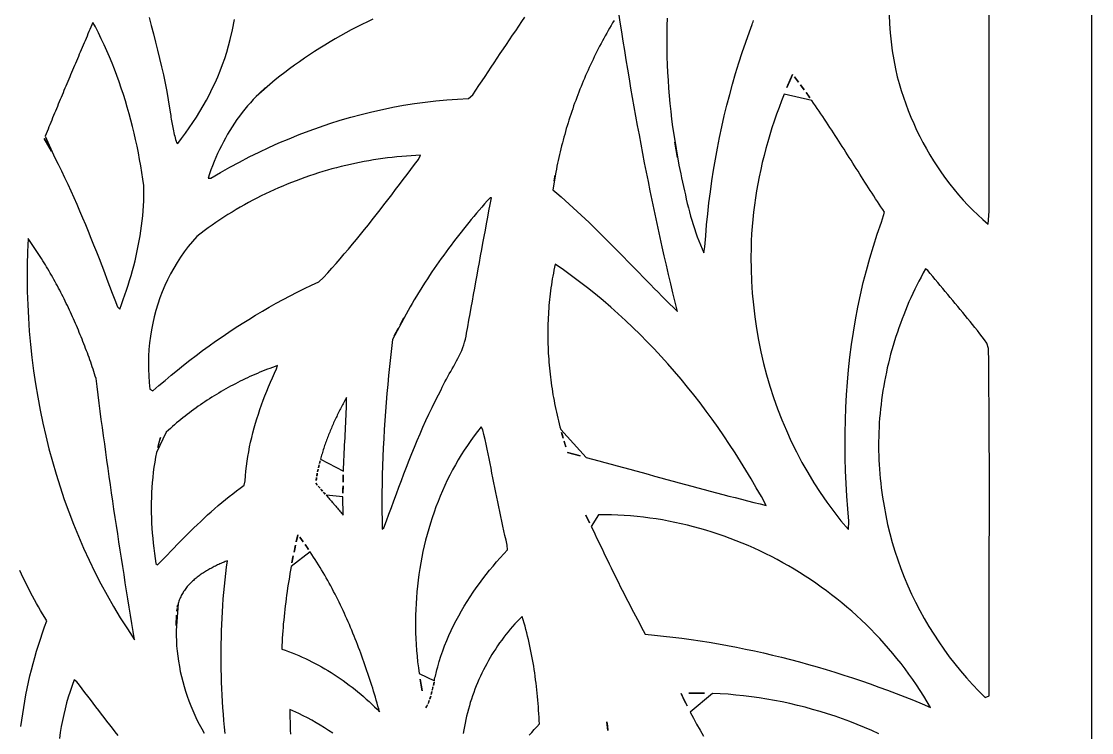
# Model space of a CAD drawing. Header units: metres. Extents: x 0 to 500, y 0 to 1000.
# Drawn here: x 236.9 to 500, y 623.4 to 798.3 of the extents above; entities that cross this region are included whole.
import ezdxf

# ---------------------------------------------------------------- set-up
doc = ezdxf.new("R2010")
doc.units = ezdxf.units.M
doc.layers.add('HOLE', color=7, linetype='Continuous')
doc.layers.add('OUTER', color=7, linetype='Continuous')

msp = doc.modelspace()

# ---------------------------------------------------------------- linework, layer by layer
at = {"layer": 'HOLE'}
for points in [[(382.62, 798.54), (382.24, 797.91), (381.87, 797.29), (381.5, 796.66), (381.14, 796.03), (380.78, 795.4), (380.43, 794.76), (380.08, 794.12), (379.73, 793.48), (379.39, 792.84), (379.05, 792.2), (378.71, 791.55), (378.38, 790.9), (378.06, 790.25), (377.74, 789.6), (377.42, 788.94), (377.1, 788.28), (376.79, 787.62), (376.49, 786.96), (376.19, 786.3), (375.89, 785.63), (375.6, 784.96), (375.31, 784.29), (375.03, 783.62), (374.75, 782.95), (374.47, 782.27), (374.2, 781.59), (373.93, 780.91), (373.67, 780.23), (373.41, 779.55), (373.16, 778.86), (372.91, 778.17), (372.66, 777.49), (372.42, 776.8), (372.19, 776.1), (371.95, 775.41), (371.73, 774.71), (371.5, 774.02), (371.29, 773.32), (371.07, 772.62), (370.86, 771.92), (370.66, 771.21), (370.46, 770.51), (370.26, 769.8), (370.07, 769.1), (369.88, 768.39), (369.7, 767.68), (369.52, 766.96), (369.35, 766.25), (369.18, 765.54), (369.02, 764.82), (368.86, 764.1), (368.71, 763.39), (368.56, 762.67), (368.42, 761.95), (368.28, 761.22), (367.54, 756.87), (367.54, 756.87), (368.56, 756.01), (369.57, 755.14), (370.58, 754.25), (371.57, 753.36), (372.56, 752.47), (373.55, 751.56), (374.52, 750.65), (375.49, 749.73), (376.46, 748.81), (377.42, 747.88), (378.38, 746.94), (379.33, 746), (380.28, 745.05), (381.22, 744.11), (382.17, 743.16), (383.11, 742.2), (384.05, 741.25), (384.98, 740.29), (385.92, 739.33), (386.86, 738.37), (387.79, 737.41), (388.73, 736.45), (389.66, 735.49), (390.6, 734.53), (391.54, 733.57), (392.48, 732.62), (393.42, 731.66), (394.36, 730.71), (395.31, 729.77), (396.26, 728.83), (397.22, 727.89), (398.18, 726.96), (397.62, 729.23), (397.07, 731.5), (396.52, 733.77), (395.99, 736.04), (395.46, 738.32), (394.93, 740.6), (394.42, 742.88), (393.91, 745.16), (393.42, 747.45), (392.92, 749.73), (392.44, 752.02), (391.96, 754.31), (391.49, 756.6), (391.03, 758.9), (390.57, 761.19), (390.12, 763.48), (389.68, 765.78), (389.24, 768.08), (388.81, 770.38), (388.39, 772.68), (387.97, 774.98), (387.56, 777.29), (387.16, 779.59), (386.76, 781.9), (386.36, 784.21), (385.97, 786.52), (385.59, 788.83), (385.22, 791.14), (384.84, 793.45), (384.48, 795.76), (384.12, 798.08), (383.76, 800.39)], [(450.21, 799.93), (450.31, 797.7), (450.47, 795.47), (450.7, 793.25), (450.99, 791.04), (451.35, 788.84), (451.77, 786.65), (452.23, 784.67), (452.69, 782.99), (453.19, 781.32), (453.73, 779.66), (454.31, 778.02), (454.93, 776.38), (455.58, 774.77), (456.27, 773.17), (456.99, 771.58), (457.75, 770.02), (458.55, 768.47), (459.38, 766.95), (460.25, 765.45), (461.16, 763.97), (462.09, 762.51), (463.06, 761.08), (464.07, 759.68), (465.11, 758.3), (466.18, 756.96), (467.28, 755.64), (468.42, 754.35), (469.58, 753.1), (470.78, 751.88), (472.01, 750.69), (473.27, 749.54), (474.57, 748.43), (474.83, 751.59), (474.83, 755.81), (474.83, 760.03), (474.83, 764.26), (474.83, 768.48), (474.83, 772.7), (474.83, 776.93), (474.84, 781.15), (474.84, 785.37), (474.84, 789.6), (474.84, 793.82), (474.85, 798.04), (474.85, 802.27)], [(268.27, 799.25), (268.82, 797.25), (269.36, 795.24), (269.89, 793.23), (270.39, 791.21), (270.88, 789.18), (271.35, 787.16), (271.79, 785.12), (272.21, 783.08), (272.61, 781.04), (272.98, 778.99), (273.32, 776.93), (273.53, 775.57), (273.59, 775.14), (273.65, 774.72), (273.72, 774.29), (273.79, 773.87), (273.86, 773.44), (273.93, 773.02), (274.01, 772.6), (274.1, 772.18), (274.18, 771.76), (274.28, 771.34), (274.37, 770.92), (274.47, 770.5), (274.58, 770.09), (274.69, 769.67), (274.81, 769.26), (274.93, 768.85), (275.06, 768.44), (275.31, 768.27), (276.28, 769.53), (277.22, 770.81), (278.15, 772.12), (279.05, 773.44), (279.92, 774.78), (280.76, 776.14), (281.58, 777.52), (282.36, 778.91), (283.11, 780.33), (283.83, 781.76), (284.52, 783.21), (285.17, 784.68), (285.78, 786.17), (286.35, 787.67), (286.88, 789.19), (287.38, 790.73), (287.83, 792.29), (288.23, 793.86), (288.79, 796.24), (289.28, 798.78)], [(323.29, 798.84), (321.94, 798.21), (320.61, 797.55), (319.28, 796.88), (317.96, 796.19), (316.65, 795.49), (315.34, 794.76), (314.05, 794.02), (312.76, 793.26), (311.49, 792.49), (310.22, 791.7), (308.96, 790.89), (307.71, 790.07), (306.47, 789.23), (305.25, 788.38), (304.03, 787.51), (302.82, 786.63), (301.62, 785.74), (300.43, 784.83), (299.26, 783.9), (294.63, 779.84), (294.63, 779.84), (293.9, 779.08), (293.18, 778.3), (292.49, 777.5), (291.81, 776.68), (291.15, 775.85), (290.51, 775), (289.89, 774.14), (289.29, 773.26), (288.7, 772.37), (288.14, 771.46), (287.59, 770.54), (287.06, 769.61), (286.55, 768.67), (286.06, 767.72), (285.58, 766.76), (285.13, 765.78), (284.69, 764.8), (284.27, 763.81), (283.87, 762.81), (283.49, 761.81), (283.12, 760.79), (282.78, 759.77), (283.5, 759.72), (285.82, 761.1), (288.16, 762.43), (290.53, 763.71), (292.92, 764.95), (295.33, 766.15), (297.76, 767.3), (300.21, 768.4), (302.68, 769.45), (305.17, 770.46), (307.67, 771.41), (310.19, 772.32), (312.73, 773.17), (315.28, 773.97), (317.85, 774.72), (320.43, 775.42), (323.02, 776.07), (325.63, 776.66), (328.24, 777.19), (330.87, 777.67), (333.5, 778.09), (336.14, 778.46), (338.79, 778.76), (341.45, 779.01), (344.11, 779.2), (346.77, 779.33), (347.9, 780.25), (348.64, 781.39), (349.38, 782.52), (350.13, 783.64), (350.88, 784.77), (351.63, 785.89), (352.38, 787.02), (353.13, 788.14), (353.88, 789.27), (354.63, 790.39), (355.39, 791.51), (356.14, 792.63), (356.9, 793.75), (357.65, 794.88), (358.41, 796), (359.16, 797.12), (359.91, 798.25), (360.67, 799.37)], [(395.64, 799.13), (395.59, 797.22), (395.56, 795.3), (395.55, 793.38), (395.57, 791.47), (395.61, 789.55), (395.67, 787.63), (395.76, 785.72), (395.87, 783.81), (396, 781.89), (396.15, 779.98), (396.33, 778.08), (396.53, 776.17), (396.75, 774.27), (396.99, 772.37), (397.26, 770.47), (398.55, 762.93), (398.55, 762.93), (398.77, 761.88), (398.99, 760.84), (399.21, 759.79), (399.43, 758.75), (399.66, 757.7), (399.89, 756.65), (400.12, 755.6), (400.36, 754.56), (400.61, 753.52), (400.87, 752.48), (401.14, 751.44), (401.42, 750.41), (401.72, 749.38), (402.02, 748.36), (402.35, 747.34), (402.68, 746.33), (403.04, 745.33), (403.42, 744.33), (403.81, 743.35), (404.23, 742.37), (404.67, 741.4), (404.93, 742.88), (405.12, 745.59), (405.35, 748.29), (405.62, 750.99), (405.93, 753.69), (406.27, 756.38), (406.65, 759.06), (407.06, 761.74), (407.51, 764.42), (408, 767.08), (408.53, 769.74), (409.1, 772.39), (409.7, 775.03), (410.34, 777.66), (411.02, 780.28), (411.74, 782.89), (412.49, 785.49), (413.29, 788.07), (414.12, 790.64), (414.99, 793.2), (415.9, 795.75), (416.57, 797.54), (416.67, 797.87), (416.79, 798.2), (416.91, 798.53)], [(236.78, 624.88), (236.98, 626.44), (237.2, 628.01), (237.45, 629.57), (237.71, 631.12), (238, 632.67), (238.31, 634.22), (238.63, 635.76), (238.98, 637.3), (239.36, 638.83), (239.75, 640.35), (240.17, 641.87), (240.61, 643.38), (241.07, 644.89), (241.55, 646.38), (242.06, 647.87), (242.59, 649.36), (243.14, 650.83), (242.62, 651.69), (242.1, 652.55), (241.59, 653.41), (241.09, 654.28), (240.59, 655.16), (240.1, 656.04), (239.62, 656.93), (239.15, 657.81), (238.69, 658.71), (238.23, 659.61), (237.78, 660.51), (237.34, 661.42), (236.91, 662.33), (236.49, 663.24)], [(286.96, 623.17), (286.81, 624.74), (286.68, 626.31), (286.55, 627.88), (286.44, 629.46), (286.34, 631.03), (286.25, 632.6), (286.18, 634.18), (286.12, 635.76), (286.07, 637.33), (286.03, 638.91), (286.01, 640.48), (286, 642.06), (286, 643.64), (286.02, 645.21), (286.05, 646.79), (286.09, 648.37), (286.15, 649.94), (286.22, 651.52), (286.31, 653.09), (286.41, 654.66), (286.52, 656.24), (286.66, 657.81), (286.8, 659.38), (286.96, 660.95), (287.14, 662.51), (287.33, 664.08), (287.54, 665.65), (287.28, 665.54), (287.01, 665.43), (286.75, 665.32), (286.48, 665.2), (286.21, 665.09), (285.94, 664.97), (285.67, 664.84), (285.4, 664.72), (285.13, 664.59), (284.86, 664.46), (284.59, 664.32), (284.31, 664.19), (284.04, 664.05), (283.77, 663.91), (283.5, 663.76), (283.23, 663.61), (282.96, 663.46), (282.69, 663.3), (282.42, 663.15), (282.16, 662.99), (281.89, 662.82), (281.63, 662.65), (281.37, 662.48), (281.12, 662.31), (280.86, 662.13), (280.61, 661.95), (280.36, 661.77), (280.12, 661.58), (279.88, 661.39), (279.64, 661.2), (279.4, 661), (279.17, 660.8), (278.95, 660.59), (278.72, 660.38), (278.51, 660.17), (278.29, 659.95), (278.08, 659.73), (277.88, 659.51), (277.68, 659.28), (277.49, 659.05), (277.31, 658.82), (277.13, 658.58), (276.95, 658.34), (276.78, 658.09), (276.62, 657.84), (276.47, 657.58), (276.32, 657.32), (276.18, 657.06), (276.05, 656.79), (275.92, 656.52), (275.8, 656.24), (275.69, 655.96), (275.59, 655.68), (275.5, 655.39), (275.41, 655.1), (274.91, 648.46), (274.91, 648.46), (274.93, 647.2), (274.98, 645.93), (275.06, 644.67), (275.18, 643.41), (275.33, 642.15), (275.5, 640.9), (275.72, 639.65), (275.96, 638.41), (276.23, 637.18), (276.54, 635.95), (276.87, 634.73), (277.24, 633.53), (277.64, 632.33), (278.06, 631.14), (278.52, 629.97), (279, 628.81), (279.52, 627.66), (280.06, 626.53), (280.63, 625.42), (281.23, 624.32), (281.86, 623.24)], [(361.76, 622.73), (362.37, 623.43), (362.99, 624.13), (363.61, 624.82), (364.25, 625.51), (364.21, 626.34), (364.16, 627.18), (364.11, 628.02), (364.06, 628.86), (364, 629.7), (363.93, 630.53), (363.86, 631.37), (363.79, 632.21), (363.7, 633.04), (363.62, 633.88), (363.53, 634.71), (363.43, 635.54), (363.32, 636.38), (363.21, 637.21), (363.1, 638.04), (362.97, 638.87), (362.84, 639.7), (362.71, 640.52), (362.56, 641.35), (362.41, 642.17), (362.25, 642.99), (362.09, 643.82), (361.92, 644.63), (361.73, 645.45), (361.55, 646.27), (361.35, 647.08), (361.15, 647.89), (360.93, 648.7), (360.71, 649.51), (360.48, 650.31), (360.24, 651.12), (360, 651.92), (359.39, 651.32), (358.8, 650.7), (358.22, 650.08), (357.65, 649.45), (357.09, 648.8), (356.55, 648.15), (356.01, 647.48), (355.49, 646.8), (354.97, 646.12), (354.47, 645.42), (353.98, 644.72), (353.5, 644.01), (353.03, 643.28), (352.58, 642.55), (352.14, 641.82), (351.71, 641.07), (351.29, 640.32), (350.88, 639.55), (350.49, 638.79), (350.11, 638.01), (349.74, 637.23), (349.38, 636.44), (349.04, 635.64), (348.71, 634.84), (348.4, 634.04), (348.09, 633.22), (347.8, 632.41), (347.53, 631.59), (347.26, 630.76), (347.02, 629.93), (346.78, 629.09), (346.56, 628.25), (346.35, 627.41), (346.16, 626.56), (345.98, 625.71), (345.81, 624.86), (345.66, 624.01), (345.53, 623.15)], [(260.67, 622.68), (259.98, 623.55), (259.29, 624.42), (258.61, 625.3), (257.93, 626.18), (257.25, 627.06), (256.57, 627.94), (255.89, 628.82), (255.21, 629.7), (254.54, 630.59), (253.86, 631.47), (253.19, 632.35), (252.51, 633.24), (251.83, 634.12), (251.16, 635.01), (250.48, 635.89), (249.83, 636.32), (249.33, 634.92), (248.86, 633.51), (248.41, 632.09), (248.01, 630.66), (247.63, 629.23), (247.29, 627.78), (246.98, 626.33), (246.7, 624.87), (246.45, 623.41), (246.23, 621.94)], [(447.69, 623.08), (445.93, 623.87), (444.15, 624.63), (442.36, 625.37), (440.56, 626.07), (438.75, 626.73), (436.93, 627.37), (435.1, 627.97), (433.26, 628.54), (431.41, 629.08), (429.56, 629.59), (427.69, 630.06), (425.82, 630.5), (423.94, 630.9), (422.05, 631.27), (420.16, 631.61), (418.26, 631.91), (416.36, 632.18), (414.45, 632.42), (412.54, 632.61), (410.62, 632.78), (408.7, 632.91), (406.78, 633), (401.29, 628.41), (401.29, 628.41), (402.09, 626.91), (402.9, 625.42), (403.75, 623.95), (404.62, 622.49)], [(313.43, 623.23), (312.42, 623.9), (311.4, 624.55), (310.37, 625.19), (309.33, 625.8), (308.28, 626.39), (307.22, 626.97), (306.15, 627.52), (305.07, 628.06), (302.87, 629.06), (302.87, 629.06), (302.89, 628.04), (302.91, 627.02), (302.93, 626), (302.95, 624.98), (302.98, 623.96), (303.01, 622.94)]]:
    msp.add_lwpolyline(points, dxfattribs=at)
for points in [[(245.09, 764.76), (245.91, 763.16), (246.71, 761.54), (247.5, 759.92), (248.27, 758.28), (249.02, 756.64), (249.77, 755), (250.49, 753.34), (251.21, 751.68), (251.92, 750.02), (252.62, 748.35), (253.3, 746.67), (253.98, 744.99), (254.65, 743.31), (255.32, 741.62), (255.98, 739.94), (256.63, 738.25), (257.28, 736.56), (257.93, 734.86), (258.58, 733.17), (259.22, 731.48), (259.87, 729.79), (260.51, 728.1), (261.08, 727.54), (261.51, 728.7), (261.93, 729.87), (262.34, 731.04), (262.74, 732.22), (263.12, 733.41), (263.49, 734.6), (263.85, 735.79), (264.19, 736.99), (264.51, 738.2), (264.82, 739.41), (265.11, 740.62), (265.38, 741.84), (265.63, 743.06), (265.86, 744.29), (266.08, 745.52), (266.27, 746.75), (266.44, 747.99), (266.59, 749.23), (266.72, 750.47), (266.82, 751.71), (266.9, 752.95), (266.95, 754.2), (266.98, 755.45), (266.98, 756.7), (266.96, 757.95), (266.77, 759.5), (266.52, 761.13), (266.25, 762.75), (265.96, 764.37), (265.65, 765.99), (265.33, 767.6), (264.98, 769.21), (264.61, 770.82), (264.22, 772.42), (263.81, 774.01), (263.38, 775.6), (262.93, 777.18), (262.46, 778.76), (261.96, 780.33), (261.45, 781.89), (260.91, 783.44), (260.35, 784.98), (259.77, 786.52), (259.17, 788.04), (258.55, 789.55), (257.9, 791.06), (257.23, 792.55), (256.54, 794.03), (255.83, 795.5), (255.09, 796.96), (254.44, 798), (254.2, 797.45), (253.97, 796.89), (253.73, 796.33), (253.49, 795.78), (253.26, 795.22), (253.02, 794.66), (252.78, 794.11), (252.55, 793.55), (252.31, 792.99), (252.07, 792.44), (251.83, 791.88), (251.6, 791.32), (251.36, 790.77), (251.12, 790.21), (250.89, 789.65), (250.65, 789.09), (250.41, 788.54), (250.18, 787.98), (249.94, 787.42), (249.71, 786.86), (249.47, 786.31), (249.23, 785.75), (249, 785.19), (248.76, 784.63), (248.53, 784.08), (248.29, 783.52), (248.06, 782.96), (247.82, 782.4), (247.59, 781.84), (247.36, 781.28), (247.12, 780.73), (246.89, 780.17), (246.66, 779.61), (246.42, 779.05), (246.19, 778.49), (245.96, 777.93), (245.73, 777.37), (245.49, 776.81), (245.26, 776.25), (245.03, 775.69), (244.8, 775.13), (244.57, 774.57), (244.34, 774.01), (244.11, 773.45), (243.88, 772.89), (243.65, 772.33), (243.43, 771.77), (243.2, 771.21), (242.97, 770.65), (242.75, 770.09), (245.09, 764.76)], [(426.5, 785.27), (425.78, 783.65), (425.09, 782.03), (426.5, 785.27)], [(427.94, 783.36), (427.46, 784), (426.98, 784.63), (427.94, 783.36)], [(296.94, 782.01), (296.15, 781.31), (295.38, 780.58), (296.94, 782.01)], [(429.35, 781.44), (428.88, 782.08), (428.41, 782.72), (429.35, 781.44)], [(424.42, 780.4), (423.77, 778.76), (423.15, 777.1), (422.55, 775.44), (421.97, 773.77), (421.42, 772.09), (420.89, 770.4), (420.38, 768.7), (419.91, 767), (419.46, 765.28), (419.03, 763.56), (418.64, 761.84), (418.27, 760.1), (417.94, 758.36), (417.63, 756.62), (417.35, 754.87), (417.1, 753.11), (416.88, 751.35), (416.7, 749.58), (416.54, 747.81), (416.42, 746.04), (416.34, 744.26), (416.28, 742.48), (416.25, 740.24), (416.28, 737.32), (416.38, 734.4), (416.57, 731.48), (416.84, 728.57), (417.19, 725.66), (417.62, 722.77), (418.12, 719.89), (418.71, 717.02), (419.37, 714.18), (420.11, 711.35), (420.93, 708.55), (421.83, 705.78), (422.8, 703.03), (423.85, 700.32), (424.97, 697.64), (426.17, 695), (427.44, 692.39), (428.79, 689.83), (430.21, 687.31), (431.7, 684.84), (433.26, 682.42), (434.9, 680.06), (436.6, 677.74), (438.38, 675.49), (440.23, 673.29), (440.35, 675.33), (440.07, 678.43), (439.84, 681.53), (439.65, 684.64), (439.51, 687.75), (439.42, 690.86), (439.38, 693.98), (439.4, 697.09), (439.46, 700.2), (439.58, 703.32), (439.75, 706.43), (439.97, 709.53), (440.25, 712.63), (440.59, 715.72), (440.98, 718.8), (441.44, 721.87), (441.95, 724.93), (442.53, 727.98), (443.16, 731.02), (443.86, 734.04), (444.62, 737.05), (445.45, 740.04), (446.34, 743.01), (447.29, 745.96), (448.32, 748.89), (449.1, 751.35), (448.65, 752.02), (448.21, 752.68), (447.77, 753.35), (447.33, 754.02), (446.89, 754.69), (446.46, 755.36), (446.02, 756.03), (445.59, 756.7), (445.15, 757.37), (444.72, 758.05), (444.29, 758.72), (443.86, 759.4), (443.43, 760.07), (443, 760.75), (442.57, 761.42), (442.14, 762.1), (441.71, 762.78), (441.28, 763.45), (440.85, 764.13), (440.42, 764.81), (439.99, 765.48), (439.56, 766.16), (439.13, 766.83), (438.7, 767.51), (438.27, 768.18), (437.84, 768.86), (437.41, 769.53), (436.97, 770.2), (436.54, 770.87), (436.1, 771.54), (435.66, 772.21), (435.23, 772.88), (434.79, 773.55), (434.34, 774.22), (433.9, 774.88), (433.45, 775.55), (433.01, 776.21), (432.56, 776.87), (432.11, 777.53), (431.65, 778.18), (431.2, 778.84), (424.42, 780.4)], [(430.74, 779.49), (430.28, 780.14), (429.82, 780.79), (430.74, 779.49)], [(242.52, 769.53), (243.4, 767.95), (244.25, 766.36), (242.52, 769.53)], [(397.55, 768.58), (397.86, 766.69), (398.19, 764.81), (397.55, 768.58)], [(279.98, 745.36), (278.92, 744.16), (277.91, 742.93), (276.94, 741.65), (276.03, 740.34), (275.15, 738.99), (274.33, 737.61), (273.56, 736.2), (272.83, 734.76), (272.16, 733.3), (271.53, 731.81), (270.96, 730.29), (270.44, 728.76), (269.97, 727.2), (269.55, 725.63), (269.18, 724.05), (268.87, 722.45), (268.6, 720.84), (268.4, 719.23), (268.24, 717.61), (268.15, 715.98), (268.1, 714.35), (268.12, 712.72), (268.18, 711.09), (268.31, 709.46), (268.49, 707.85), (269.22, 707.4), (270.7, 708.7), (272.2, 709.98), (273.71, 711.25), (275.23, 712.5), (276.77, 713.73), (278.32, 714.94), (279.87, 716.14), (281.45, 717.31), (283.03, 718.47), (284.63, 719.61), (286.23, 720.73), (287.85, 721.83), (289.48, 722.91), (291.13, 723.97), (292.78, 725.01), (294.45, 726.03), (296.13, 727.03), (297.82, 728.01), (299.52, 728.96), (301.24, 729.9), (302.96, 730.81), (304.7, 731.69), (306.45, 732.56), (308.21, 733.4), (309.98, 734.22), (311.17, 735.29), (312.21, 736.44), (313.24, 737.59), (314.26, 738.75), (315.28, 739.92), (316.28, 741.1), (317.28, 742.29), (318.28, 743.48), (319.27, 744.68), (320.25, 745.88), (321.22, 747.09), (322.2, 748.3), (323.16, 749.52), (324.12, 750.75), (325.08, 751.97), (326.03, 753.2), (326.98, 754.44), (327.93, 755.67), (328.87, 756.91), (329.81, 758.15), (330.75, 759.4), (331.69, 760.64), (332.62, 761.88), (333.56, 763.13), (334.49, 764.37), (335, 765.36), (333.84, 765.31), (332.69, 765.24), (331.53, 765.17), (330.38, 765.07), (329.22, 764.97), (328.07, 764.84), (326.92, 764.71), (325.77, 764.56), (324.62, 764.4), (323.47, 764.22), (322.32, 764.03), (321.18, 763.83), (320.04, 763.61), (318.9, 763.38), (317.77, 763.13), (316.63, 762.87), (315.5, 762.6), (314.38, 762.31), (313.25, 762.01), (312.13, 761.7), (311.01, 761.37), (309.9, 761.03), (308.79, 760.67), (307.69, 760.3), (306.59, 759.92), (305.49, 759.53), (304.4, 759.12), (303.31, 758.7), (302.23, 758.26), (301.15, 757.81), (300.08, 757.35), (299.01, 756.87), (297.95, 756.39), (296.89, 755.88), (295.85, 755.37), (294.8, 754.84), (293.76, 754.3), (292.73, 753.75), (291.71, 753.18), (290.69, 752.6), (289.68, 752), (288.68, 751.4), (287.68, 750.78), (286.69, 750.15), (285.71, 749.5), (284.73, 748.84), (283.77, 748.17), (282.81, 747.49), (281.86, 746.79), (279.98, 745.36)], [(368.14, 760.5), (368.01, 759.78), (367.88, 759.05), (368.14, 760.5)], [(328.12, 720.04), (327.86, 717.83), (327.61, 715.62), (327.38, 713.41), (327.15, 711.19), (326.94, 708.98), (326.75, 706.76), (326.56, 704.54), (326.39, 702.32), (326.24, 700.1), (326.09, 697.88), (325.97, 695.66), (325.86, 693.43), (325.76, 691.21), (325.68, 688.99), (325.62, 686.76), (325.57, 684.53), (325.54, 682.31), (325.53, 680.08), (325.53, 677.86), (325.56, 675.63), (325.6, 673.41), (326.03, 673.77), (326.64, 675.43), (327.25, 677.09), (327.86, 678.75), (328.47, 680.41), (329.08, 682.07), (329.7, 683.73), (330.32, 685.38), (330.94, 687.04), (331.58, 688.69), (332.22, 690.34), (332.88, 691.98), (333.54, 693.61), (334.22, 695.25), (334.91, 696.87), (335.62, 698.49), (336.34, 700.1), (337.08, 701.7), (337.84, 703.29), (338.62, 704.88), (339.42, 706.45), (340.07, 707.71), (340.37, 708.37), (340.7, 709.02), (341.03, 709.67), (341.38, 710.31), (341.73, 710.95), (342.09, 711.59), (342.46, 712.22), (342.82, 712.85), (343.18, 713.49), (343.53, 714.13), (343.88, 714.77), (344.22, 715.41), (344.54, 716.06), (344.85, 716.72), (345.13, 717.39), (345.4, 718.06), (345.64, 718.74), (345.86, 719.44), (346.05, 720.14), (346.2, 720.86), (346.32, 721.6), (346.62, 723.18), (346.91, 724.77), (347.2, 726.35), (347.49, 727.93), (347.78, 729.52), (348.07, 731.1), (348.36, 732.69), (348.64, 734.27), (348.93, 735.86), (349.22, 737.44), (349.51, 739.03), (349.79, 740.61), (350.08, 742.2), (350.37, 743.78), (350.66, 745.37), (350.96, 746.95), (351.25, 748.53), (351.55, 750.12), (351.84, 751.7), (352.14, 753.28), (352.45, 754.86), (352.1, 754.9), (351.43, 754.15), (350.76, 753.4), (350.1, 752.64), (349.45, 751.88), (348.79, 751.12), (348.14, 750.35), (347.5, 749.58), (346.86, 748.8), (346.22, 748.02), (345.59, 747.23), (344.97, 746.45), (344.34, 745.65), (343.73, 744.85), (343.11, 744.05), (342.51, 743.25), (341.9, 742.44), (341.31, 741.62), (340.71, 740.8), (340.12, 739.98), (339.54, 739.16), (338.96, 738.33), (338.39, 737.49), (337.82, 736.66), (337.26, 735.81), (336.7, 734.97), (336.15, 734.12), (335.61, 733.27), (335.07, 732.41), (334.53, 731.55), (334, 730.69), (333.48, 729.82), (332.96, 728.95), (332.45, 728.07), (331.95, 727.19), (331.45, 726.31), (328.12, 720.04)], [(238.52, 744.9), (238.38, 741.65), (238.3, 738.4), (238.28, 735.14), (238.33, 731.88), (238.43, 728.62), (238.6, 725.36), (238.83, 722.1), (239.12, 718.85), (239.47, 715.6), (239.88, 712.36), (240.35, 709.13), (240.89, 705.91), (241.49, 702.7), (242.15, 699.51), (242.87, 696.33), (243.65, 693.17), (244.5, 690.03), (245.41, 686.91), (246.38, 683.8), (247.41, 680.73), (248.51, 677.68), (249.67, 674.65), (250.89, 671.65), (252.17, 668.69), (253.52, 665.75), (254.93, 662.85), (256.41, 659.98), (257.94, 657.15), (259.54, 654.35), (261.21, 651.6), (262.94, 648.88), (264.73, 646.21), (264.4, 648.21), (264.07, 650.22), (263.74, 652.22), (263.41, 654.22), (263.08, 656.23), (262.76, 658.23), (262.44, 660.24), (262.12, 662.24), (261.8, 664.25), (261.49, 666.25), (261.18, 668.26), (260.87, 670.26), (260.56, 672.27), (260.26, 674.28), (259.95, 676.28), (259.65, 678.29), (259.36, 680.3), (259.06, 682.31), (258.77, 684.32), (258.48, 686.33), (258.2, 688.34), (257.91, 690.35), (257.63, 692.36), (257.36, 694.37), (257.08, 696.38), (256.81, 698.39), (256.54, 700.41), (256.28, 702.42), (256.01, 704.43), (255.75, 706.45), (255.5, 708.46), (255.25, 710.48), (255.06, 711.05), (254.88, 711.62), (254.69, 712.19), (254.5, 712.76), (254.31, 713.33), (254.11, 713.9), (253.92, 714.47), (253.72, 715.04), (253.51, 715.61), (253.31, 716.17), (253.1, 716.74), (252.89, 717.3), (252.68, 717.87), (252.47, 718.43), (252.25, 718.99), (252.03, 719.56), (251.81, 720.12), (251.59, 720.68), (251.36, 721.23), (251.13, 721.79), (250.9, 722.35), (250.67, 722.9), (250.43, 723.46), (250.19, 724.01), (249.95, 724.56), (249.71, 725.12), (249.46, 725.67), (249.21, 726.21), (248.96, 726.76), (248.71, 727.31), (248.45, 727.85), (248.19, 728.4), (247.93, 728.94), (247.67, 729.48), (247.4, 730.02), (247.13, 730.55), (246.86, 731.09), (246.59, 731.63), (246.31, 732.16), (246.03, 732.69), (245.75, 733.22), (245.46, 733.75), (245.17, 734.27), (244.88, 734.8), (244.59, 735.32), (244.3, 735.84), (244, 736.36), (243.7, 736.88), (243.39, 737.4), (243.09, 737.91), (242.78, 738.42), (242.47, 738.94), (242.15, 739.44), (241.84, 739.95), (241.52, 740.45), (241.19, 740.96), (240.87, 741.46), (240.54, 741.96), (240.21, 742.45), (239.88, 742.95), (239.54, 743.44), (238.52, 744.9)], [(375.77, 691.07), (377.3, 690.66), (378.82, 690.24), (380.34, 689.83), (381.87, 689.41), (383.39, 688.99), (384.92, 688.58), (386.44, 688.16), (387.96, 687.74), (389.49, 687.32), (391.01, 686.9), (392.53, 686.48), (394.06, 686.07), (395.58, 685.65), (397.11, 685.23), (398.63, 684.82), (400.15, 684.41), (401.68, 683.99), (403.21, 683.58), (404.73, 683.17), (406.26, 682.77), (407.78, 682.36), (409.31, 681.96), (410.84, 681.56), (412.37, 681.16), (413.9, 680.77), (415.43, 680.38), (416.96, 679.99), (418.49, 679.6), (420.02, 679.22), (418.81, 681.42), (417.57, 683.6), (416.31, 685.77), (415.02, 687.92), (413.7, 690.05), (412.36, 692.17), (410.99, 694.26), (409.59, 696.34), (408.17, 698.4), (406.72, 700.44), (405.24, 702.45), (403.73, 704.45), (402.2, 706.42), (400.65, 708.36), (399.06, 710.29), (397.45, 712.18), (395.81, 714.06), (394.15, 715.9), (392.46, 717.72), (390.74, 719.51), (389, 721.27), (387.23, 723), (385.44, 724.71), (383.62, 726.38), (381.77, 728.02), (379.9, 729.62), (378, 731.2), (376.07, 732.74), (374.12, 734.25), (372.14, 735.72), (370.14, 737.15), (368.11, 738.55), (367.96, 737.83), (367.81, 737.11), (367.67, 736.39), (367.54, 735.67), (367.42, 734.95), (367.3, 734.23), (367.19, 733.5), (367.08, 732.78), (366.99, 732.05), (366.89, 731.32), (366.81, 730.59), (366.73, 729.87), (366.66, 729.14), (366.6, 728.41), (366.54, 727.67), (366.49, 726.94), (366.44, 726.21), (366.4, 725.48), (366.37, 724.75), (366.34, 724.01), (366.32, 723.28), (366.31, 722.55), (366.3, 721.81), (366.3, 721.08), (366.31, 720.34), (366.32, 719.61), (366.34, 718.88), (366.36, 718.14), (366.39, 717.41), (366.43, 716.68), (366.47, 715.94), (366.52, 715.21), (366.57, 714.48), (366.64, 713.75), (366.7, 713.01), (366.78, 712.28), (366.86, 711.55), (366.94, 710.83), (367.03, 710.1), (367.13, 709.37), (367.23, 708.64), (367.34, 707.92), (367.46, 707.19), (367.58, 706.47), (367.71, 705.75), (367.84, 705.02), (367.98, 704.3), (368.12, 703.58), (368.27, 702.87), (368.43, 702.15), (368.59, 701.44), (368.75, 700.72), (368.93, 700.01), (369.11, 699.3), (369.29, 698.59), (369.48, 697.88), (375.77, 691.07)], [(448.63, 681.3), (448.97, 679.04), (449.38, 676.79), (449.85, 674.56), (450.38, 672.35), (450.97, 670.15), (451.62, 667.98), (452.33, 665.83), (453.1, 663.69), (453.93, 661.59), (454.81, 659.5), (455.74, 657.44), (456.73, 655.41), (457.77, 653.41), (458.86, 651.44), (460, 649.49), (461.18, 647.58), (462.42, 645.7), (463.7, 643.85), (465.02, 642.04), (466.39, 640.27), (467.8, 638.53), (469.26, 636.83), (470.75, 635.17), (472.28, 633.55), (473.85, 631.97), (474.81, 632.41), (474.81, 635.83), (474.8, 639.25), (474.8, 642.66), (474.81, 646.08), (474.81, 649.5), (474.82, 652.92), (474.82, 656.34), (474.83, 659.76), (474.84, 663.18), (474.84, 666.59), (474.85, 670.01), (474.86, 673.43), (474.86, 676.85), (474.86, 680.27), (474.86, 683.69), (474.86, 687.11), (474.86, 690.52), (474.85, 693.94), (474.84, 697.36), (474.82, 700.78), (474.8, 704.19), (474.77, 707.61), (474.74, 711.03), (474.71, 714.44), (474.66, 717.86), (474.21, 719.17), (473.64, 719.94), (473.07, 720.71), (472.49, 721.47), (471.91, 722.23), (471.32, 722.98), (470.73, 723.74), (470.13, 724.48), (469.53, 725.23), (468.93, 725.97), (468.32, 726.71), (467.71, 727.45), (467.1, 728.19), (466.49, 728.92), (465.87, 729.66), (465.26, 730.39), (464.64, 731.12), (464.02, 731.86), (463.41, 732.59), (462.79, 733.32), (462.18, 734.06), (461.57, 734.79), (460.96, 735.53), (460.35, 736.27), (459.75, 737.01), (459.15, 737.41), (458.6, 736.42), (458.07, 735.42), (457.54, 734.42), (457.03, 733.41), (456.53, 732.4), (456.04, 731.37), (455.57, 730.34), (455.1, 729.31), (454.66, 728.26), (454.22, 727.21), (453.8, 726.16), (453.39, 725.1), (452.99, 724.03), (452.61, 722.96), (452.24, 721.88), (451.88, 720.8), (451.54, 719.71), (451.21, 718.62), (450.9, 717.53), (450.6, 716.43), (450.31, 715.32), (450.04, 714.21), (449.78, 713.1), (449.54, 711.99), (449.31, 710.87), (449.09, 709.75), (448.89, 708.62), (448.7, 707.5), (448.53, 706.37), (448.37, 705.24), (448.23, 704.1), (448.1, 702.97), (447.99, 701.83), (447.89, 700.69), (447.81, 699.55), (447.74, 698.41), (447.69, 697.27), (447.66, 696.13), (447.64, 694.98), (447.63, 693.84), (447.64, 692.7), (447.67, 691.55), (447.71, 690.41), (447.77, 689.27), (447.84, 688.13), (447.93, 686.99), (448.04, 685.85), (448.16, 684.71), (448.3, 683.57), (448.45, 682.44), (448.63, 681.3)], [(330.95, 725.42), (330.46, 724.54), (329.98, 723.64), (330.95, 725.42)], [(329.51, 722.75), (329.04, 721.85), (328.57, 720.94), (329.51, 722.75)], [(270.13, 692.29), (269.89, 691.08), (269.67, 689.85), (269.48, 688.62), (269.31, 687.39), (269.17, 686.15), (269.05, 684.91), (268.96, 683.67), (268.89, 682.42), (268.84, 681.18), (268.82, 679.93), (268.81, 678.67), (268.83, 677.42), (268.86, 676.17), (268.91, 674.92), (268.98, 673.67), (269.07, 672.42), (269.18, 671.18), (269.29, 669.93), (269.43, 668.69), (269.58, 667.45), (269.74, 666.22), (269.91, 664.99), (270.35, 664.59), (271.15, 665.42), (271.96, 666.26), (272.77, 667.1), (273.58, 667.93), (274.39, 668.76), (275.2, 669.6), (276.02, 670.43), (276.83, 671.25), (277.65, 672.07), (278.48, 672.89), (279.31, 673.7), (280.14, 674.51), (280.98, 675.31), (281.83, 676.1), (282.68, 676.89), (283.54, 677.67), (284.4, 678.43), (285.27, 679.19), (286.16, 679.94), (287.04, 680.68), (287.94, 681.41), (288.85, 682.13), (289.77, 682.83), (290.69, 683.52), (291.63, 684.2), (291.87, 685.3), (291.96, 686.51), (292.08, 687.71), (292.22, 688.9), (292.38, 690.09), (292.56, 691.28), (292.77, 692.46), (293, 693.64), (293.25, 694.81), (293.52, 695.97), (293.81, 697.13), (294.12, 698.29), (294.45, 699.44), (294.79, 700.58), (295.16, 701.72), (295.53, 702.85), (295.93, 703.98), (296.34, 705.11), (296.76, 706.22), (297.2, 707.34), (297.66, 708.45), (298.12, 709.55), (298.6, 710.64), (299.08, 711.74), (299.58, 712.82), (299.86, 713.64), (299.24, 713.42), (298.62, 713.2), (297.99, 712.96), (297.37, 712.73), (296.76, 712.48), (296.14, 712.24), (295.53, 711.98), (294.91, 711.73), (294.3, 711.46), (293.7, 711.19), (293.09, 710.92), (292.49, 710.64), (291.88, 710.36), (291.28, 710.07), (290.69, 709.77), (290.09, 709.47), (289.5, 709.17), (288.91, 708.86), (288.32, 708.54), (287.73, 708.22), (287.15, 707.9), (286.57, 707.57), (285.99, 707.23), (285.42, 706.89), (284.84, 706.55), (284.27, 706.2), (283.71, 705.85), (283.14, 705.49), (282.58, 705.12), (282.02, 704.75), (281.47, 704.38), (280.91, 704), (280.36, 703.62), (279.82, 703.23), (279.27, 702.84), (278.73, 702.44), (278.2, 702.03), (277.66, 701.63), (277.13, 701.22), (276.61, 700.8), (276.08, 700.38), (275.56, 699.95), (275.05, 699.52), (274.53, 699.09), (274.02, 698.65), (273.52, 698.2), (273.02, 697.75), (272.52, 697.3), (270.13, 692.29)], [(316.07, 687.7), (316.1, 688.61), (316.14, 689.51), (316.18, 690.41), (316.22, 691.32), (316.26, 692.22), (316.31, 693.13), (316.35, 694.03), (316.4, 694.94), (316.45, 695.84), (316.49, 696.74), (316.54, 697.65), (316.58, 698.55), (316.63, 699.46), (316.67, 700.36), (316.71, 701.27), (316.74, 702.17), (316.78, 703.07), (316.81, 703.98), (316.83, 704.88), (316.85, 705.79), (316.68, 705.49), (316.51, 705.18), (316.34, 704.88), (316.17, 704.57), (316, 704.27), (315.84, 703.96), (315.67, 703.65), (315.51, 703.34), (315.35, 703.03), (315.18, 702.72), (315.02, 702.41), (314.87, 702.09), (314.71, 701.78), (314.55, 701.46), (314.4, 701.15), (314.25, 700.83), (314.1, 700.51), (313.95, 700.19), (313.8, 699.87), (313.65, 699.55), (313.51, 699.23), (313.37, 698.9), (313.22, 698.58), (313.09, 698.25), (312.95, 697.93), (312.81, 697.6), (312.68, 697.27), (312.55, 696.95), (312.42, 696.62), (312.29, 696.29), (312.16, 695.96), (312.04, 695.62), (311.91, 695.29), (311.79, 694.96), (311.67, 694.63), (311.56, 694.29), (311.44, 693.96), (311.33, 693.62), (311.22, 693.29), (311.11, 692.95), (311.01, 692.61), (310.9, 692.27), (310.8, 691.94), (310.7, 691.6), (310.61, 691.26), (310.51, 690.92), (310.42, 690.58), (316.07, 687.7)], [(338.41, 636.13), (338.49, 636.51), (338.57, 636.89), (338.66, 637.27), (338.75, 637.65), (338.84, 638.02), (338.94, 638.4), (339.04, 638.77), (339.24, 639.53), (339.62, 640.85), (340.03, 642.16), (340.48, 643.45), (340.95, 644.73), (341.45, 646), (341.99, 647.25), (342.55, 648.48), (343.14, 649.71), (343.75, 650.91), (344.4, 652.11), (345.06, 653.29), (345.75, 654.46), (346.46, 655.61), (347.19, 656.75), (347.95, 657.87), (348.72, 658.98), (349.51, 660.08), (350.32, 661.16), (351.15, 662.23), (351.99, 663.29), (352.85, 664.33), (353.72, 665.35), (354.61, 666.37), (355.5, 667.37), (356.41, 668.35), (356.35, 669.49), (356.06, 670.66), (355.78, 671.83), (355.51, 673.01), (355.24, 674.18), (354.98, 675.36), (354.73, 676.54), (354.48, 677.73), (354.23, 678.91), (353.99, 680.09), (353.75, 681.28), (353.52, 682.46), (353.28, 683.65), (353.05, 684.83), (352.82, 686.02), (352.58, 687.2), (352.35, 688.39), (352.11, 689.57), (351.87, 690.76), (351.63, 691.94), (351.38, 693.12), (351.13, 694.31), (350.87, 695.49), (350.61, 696.67), (350.34, 697.84), (349.94, 698.57), (349.05, 697.46), (348.2, 696.33), (347.36, 695.19), (346.56, 694.02), (345.77, 692.85), (345.02, 691.65), (344.28, 690.44), (343.58, 689.21), (342.89, 687.97), (342.24, 686.72), (341.6, 685.45), (340.99, 684.16), (340.41, 682.87), (339.85, 681.56), (339.32, 680.24), (338.81, 678.91), (338.33, 677.57), (337.87, 676.22), (337.43, 674.86), (337.02, 673.49), (336.63, 672.11), (336.27, 670.73), (335.94, 669.33), (335.62, 667.93), (335.34, 666.53), (335.07, 665.12), (334.83, 663.7), (334.62, 662.28), (334.43, 660.85), (334.26, 659.42), (334.12, 657.99), (334.01, 656.55), (333.91, 655.11), (333.84, 653.68), (333.8, 652.23), (333.78, 650.79), (333.78, 649.35), (333.81, 647.91), (333.86, 646.47), (333.94, 645.04), (334.04, 643.6), (334.16, 642.17), (334.31, 640.74), (334.49, 639.31), (334.68, 637.89), (338.41, 636.13)], [(271.05, 695.91), (270.71, 694.71), (270.41, 693.51), (271.05, 695.91)], [(369.67, 697.18), (369.88, 696.48), (370.08, 695.77), (369.67, 697.18)], [(370.29, 695.07), (370.51, 694.38), (370.73, 693.68), (370.29, 695.07)], [(371.19, 692.3), (372.72, 691.89), (374.25, 691.48), (371.19, 692.3)], [(310.33, 690.23), (310.24, 689.89), (310.16, 689.55), (310.33, 690.23)], [(309.64, 687.14), (309.57, 686.79), (309.51, 686.45), (309.64, 687.14)], [(309.84, 688.17), (309.77, 687.83), (309.7, 687.48), (309.84, 688.17)], [(310.08, 689.21), (310, 688.86), (309.92, 688.52), (310.08, 689.21)], [(315.98, 684.99), (316.01, 685.89), (316.03, 686.8), (315.98, 684.99)], [(309.24, 684.71), (309.46, 684.46), (309.67, 684.22), (309.24, 684.71)], [(309.45, 686.1), (309.4, 685.75), (309.34, 685.4), (309.45, 686.1)], [(309.88, 683.97), (310.1, 683.73), (310.31, 683.49), (309.88, 683.97)], [(310.52, 683.25), (310.74, 683), (310.95, 682.76), (310.52, 683.25)], [(311.17, 682.52), (311.38, 682.27), (311.6, 682.03), (311.17, 682.52)], [(311.81, 681.79), (312.03, 681.54), (312.24, 681.3), (312.46, 681.06), (312.67, 680.81), (312.88, 680.57), (313.1, 680.33), (313.31, 680.08), (313.52, 679.84), (313.74, 679.59), (313.95, 679.34), (314.16, 679.1), (314.37, 678.85), (314.58, 678.6), (314.79, 678.35), (315, 678.1), (315.21, 677.85), (315.41, 677.6), (315.62, 677.35), (315.82, 677.09), (316.03, 676.84), (315.99, 677.74), (315.97, 678.65), (315.95, 679.56), (315.94, 680.46), (315.94, 681.37), (311.81, 681.79)], [(315.94, 682.27), (315.95, 683.18), (315.97, 684.08), (315.94, 682.27)], [(375.66, 676.82), (376.11, 675.9), (376.55, 674.98), (375.66, 676.82)], [(376.99, 674.06), (377.43, 673.14), (377.87, 672.22), (378.31, 671.29), (378.76, 670.37), (379.2, 669.45), (379.64, 668.53), (380.09, 667.61), (380.53, 666.69), (380.98, 665.77), (381.42, 664.85), (381.87, 663.93), (382.32, 663.01), (382.77, 662.09), (383.22, 661.17), (383.68, 660.26), (384.13, 659.34), (384.59, 658.43), (385.05, 657.51), (385.51, 656.6), (385.97, 655.69), (386.44, 654.78), (386.91, 653.87), (387.38, 652.97), (387.85, 652.06), (388.33, 651.16), (388.81, 650.26), (389.29, 649.36), (389.78, 648.46), (390.27, 647.56), (392.53, 647.35), (394.78, 647.11), (397.03, 646.85), (399.28, 646.57), (401.53, 646.26), (403.77, 645.93), (406.01, 645.57), (408.25, 645.19), (410.48, 644.79), (412.71, 644.36), (414.93, 643.91), (417.15, 643.44), (419.36, 642.95), (421.57, 642.43), (423.78, 641.89), (425.98, 641.33), (428.17, 640.75), (430.36, 640.15), (432.55, 639.52), (434.73, 638.88), (436.9, 638.21), (439.07, 637.53), (441.23, 636.82), (443.39, 636.09), (445.54, 635.34), (447.68, 634.58), (449.82, 633.79), (451.95, 632.98), (454.08, 632.16), (456.19, 631.31), (458.31, 630.45), (460.41, 629.57), (459.58, 630.97), (458.73, 632.36), (457.86, 633.74), (456.96, 635.09), (456.04, 636.43), (455.1, 637.75), (454.13, 639.05), (453.15, 640.34), (452.14, 641.6), (451.12, 642.85), (450.07, 644.08), (449, 645.29), (447.92, 646.48), (446.81, 647.65), (445.69, 648.8), (444.55, 649.93), (443.39, 651.04), (442.21, 652.13), (441.02, 653.2), (439.81, 654.25), (438.58, 655.27), (437.34, 656.28), (436.08, 657.27), (434.8, 658.23), (433.51, 659.17), (432.21, 660.09), (430.89, 660.99), (429.56, 661.87), (428.22, 662.72), (426.86, 663.55), (425.49, 664.36), (424.11, 665.15), (422.71, 665.91), (421.31, 666.64), (419.89, 667.36), (418.46, 668.05), (417.02, 668.71), (415.58, 669.36), (414.12, 669.97), (412.65, 670.57), (411.18, 671.13), (409.69, 671.68), (408.2, 672.19), (406.7, 672.68), (405.19, 673.15), (403.68, 673.59), (402.16, 674), (400.63, 674.39), (399.1, 674.75), (397.56, 675.08), (396.02, 675.39), (394.47, 675.67), (392.92, 675.92), (391.36, 676.14), (389.8, 676.34), (388.24, 676.51), (386.67, 676.65), (385.1, 676.76), (383.53, 676.84), (381.96, 676.9), (380.39, 676.92), (378.81, 676.92), (376.99, 674.06)], [(304.86, 672.05), (304.66, 671.19), (304.47, 670.32), (304.86, 672.05)], [(306.19, 670.25), (305.75, 670.85), (305.31, 671.45), (306.19, 670.25)], [(304.28, 669.45), (304.09, 668.58), (303.91, 667.71), (304.28, 669.45)], [(307.49, 668.41), (307.06, 669.03), (306.63, 669.64), (307.49, 668.41)], [(303.23, 664.22), (303.07, 663.35), (302.92, 662.47), (302.77, 661.59), (302.62, 660.72), (302.48, 659.84), (302.35, 658.96), (302.21, 658.08), (302.09, 657.2), (301.97, 656.32), (301.86, 655.44), (301.75, 654.55), (301.64, 653.67), (301.54, 652.79), (301.45, 651.9), (301.37, 651.02), (301.28, 650.13), (301.21, 649.24), (301.14, 648.36), (301.08, 647.47), (301.02, 646.58), (300.97, 645.69), (300.93, 644.8), (300.89, 643.91), (301.74, 643.62), (302.58, 643.31), (303.42, 642.99), (304.25, 642.66), (305.08, 642.31), (305.9, 641.95), (306.72, 641.58), (307.53, 641.19), (308.33, 640.79), (309.13, 640.38), (309.92, 639.96), (310.71, 639.52), (311.49, 639.08), (312.26, 638.62), (313.03, 638.14), (313.79, 637.66), (314.54, 637.16), (315.29, 636.66), (316.03, 636.14), (316.76, 635.61), (317.49, 635.07), (318.21, 634.52), (318.92, 633.96), (319.62, 633.39), (320.32, 632.8), (321.01, 632.21), (321.69, 631.61), (322.36, 631), (323.02, 630.37), (323.68, 629.74), (324.32, 629.1), (324.96, 628.45), (324.76, 629.18), (324.55, 629.9), (324.34, 630.63), (324.13, 631.36), (323.91, 632.08), (323.7, 632.81), (323.48, 633.53), (323.25, 634.26), (323.03, 634.98), (322.8, 635.7), (322.56, 636.43), (322.33, 637.15), (322.09, 637.87), (321.85, 638.59), (321.6, 639.3), (321.35, 640.02), (321.1, 640.74), (320.85, 641.45), (320.59, 642.17), (320.33, 642.88), (320.06, 643.59), (319.8, 644.3), (319.52, 645.01), (319.25, 645.72), (318.97, 646.42), (318.69, 647.12), (318.4, 647.83), (318.11, 648.53), (317.82, 649.22), (317.52, 649.92), (317.22, 650.62), (316.91, 651.31), (316.61, 652), (316.29, 652.69), (315.98, 653.37), (315.66, 654.06), (315.33, 654.74), (315, 655.42), (314.67, 656.09), (314.33, 656.77), (313.99, 657.44), (313.64, 658.11), (313.29, 658.77), (312.94, 659.44), (312.58, 660.1), (312.21, 660.76), (311.85, 661.41), (311.47, 662.06), (311.1, 662.71), (310.71, 663.36), (310.33, 664), (309.93, 664.64), (309.54, 665.28), (309.14, 665.91), (308.73, 666.54), (308.32, 667.17), (307.91, 667.79), (303.23, 664.22)], [(303.73, 666.84), (303.56, 665.97), (303.39, 665.09), (303.73, 666.84)], [(275.16, 653.88), (275.12, 653.56), (275.09, 653.24), (275.16, 653.88)], [(275.34, 654.8), (275.27, 654.5), (275.21, 654.19), (275.34, 654.8)], [(275.06, 652.25), (274.98, 650.99), (274.93, 649.73), (275.06, 652.25)], [(334.9, 636.47), (335.15, 635.06), (335.41, 633.66), (334.9, 636.47)], [(337.91, 633.84), (338, 634.22), (338.08, 634.6), (337.91, 633.84)], [(338.17, 634.98), (338.25, 635.36), (338.33, 635.75), (338.17, 634.98)], [(337.28, 631.61), (337.4, 631.97), (337.52, 632.34), (337.28, 631.61)], [(337.62, 632.71), (337.72, 633.09), (337.82, 633.46), (337.62, 632.71)], [(399.08, 633.01), (399.79, 631.46), (400.53, 629.93), (399.08, 633.01)], [(404.86, 633.06), (402.94, 633.08), (401.01, 633.06), (404.86, 633.06)], [(336.36, 629.48), (336.54, 629.83), (336.71, 630.17), (336.36, 629.48)], [(336.87, 630.53), (337.02, 630.88), (337.15, 631.24), (336.87, 630.53)], [(380.85, 626.02), (380.95, 624.96), (381.04, 623.9), (380.85, 626.02)]]:
    msp.add_lwpolyline(points, close=True, dxfattribs=at)
at = {"layer": 'OUTER'}
msp.add_lwpolyline([(500, 843.75), (500, 797.64), (500, 747.66), (500, 694.53), (500, 638.98), (500, 581.7), (500, 523.43), (500, 464.87), (500, 406.74)], dxfattribs=at)

doc.saveas('drawing.dxf')
